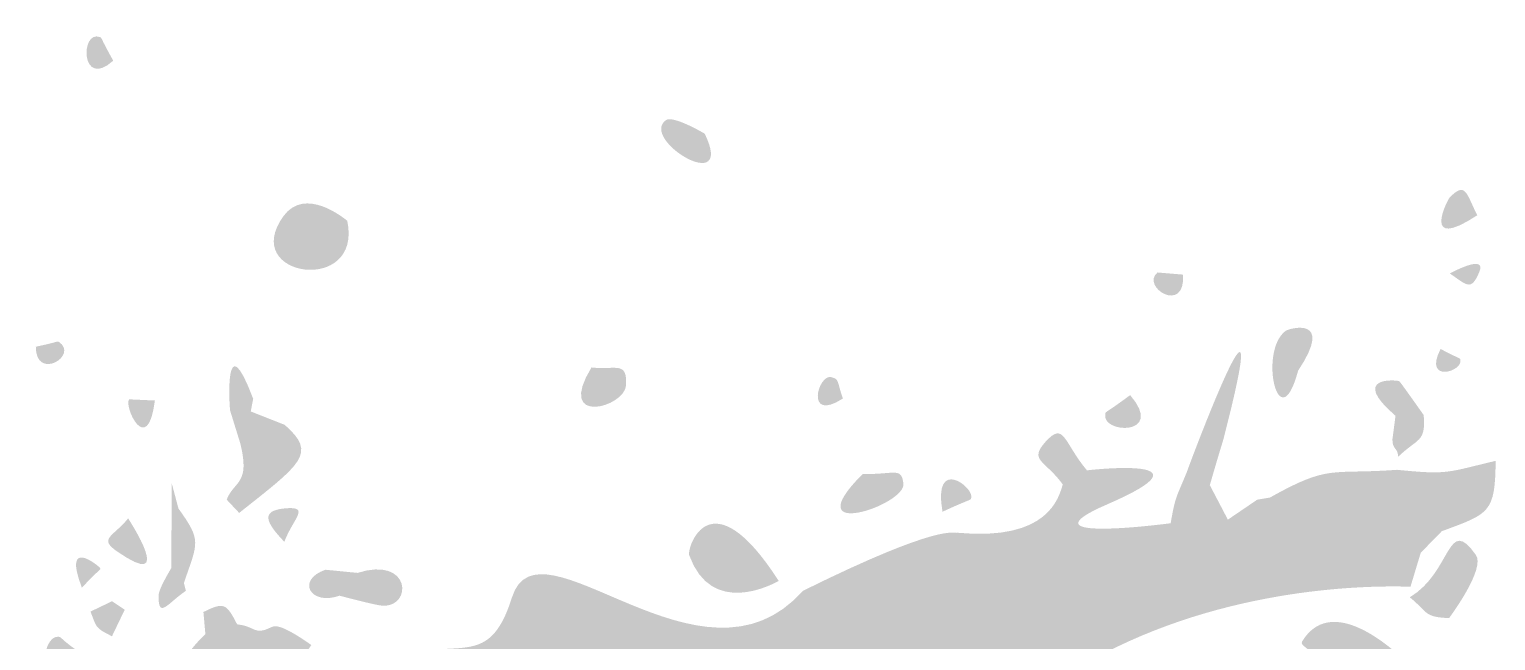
# Model space of a CAD drawing. Header units: millimetres. Extents: x 554 to 734, y 0 to 123.
# Drawn here: x 564.72 to 581.05, y 82.26 to 89.07 of the extents above; entities that cross this region are included whole.
import ezdxf

# ---------------------------------------------------------------- set-up
doc = ezdxf.new("R2010")
doc.units = ezdxf.units.MM

msp = doc.modelspace()

# ---------------------------------------------------------------- hatches: boundary and pattern name
at = {"true_color": 0x080808, "transparency": 33554687}
h = msp.add_hatch(color=18, dxfattribs=at)
edge = h.paths.add_edge_path(flags=0)
edge.add_spline(control_points=[(565.657, 88.723), (565.293, 88.394), (565.287, 89.072), (565.51, 88.986), (565.532, 88.977), (565.51, 88.986), (565.657, 88.723)], knot_values=[0, 0, 0, 0, 1, 1, 1, 2, 2, 2, 2], degree=3, periodic=1)
h = msp.add_hatch(color=18, dxfattribs=at)
edge = h.paths.add_edge_path(flags=0)
edge.add_spline(control_points=[(572.242, 87.91), (572.587, 87.197), (571.515, 87.842), (571.809, 88.06), (571.886, 88.117), (572.211, 87.928), (572.242, 87.91)], knot_values=[0, 0, 0, 0, 1, 1, 1, 2, 2, 2, 2], degree=3, periodic=1)
h = msp.add_hatch(color=18, dxfattribs=at)
edge = h.paths.add_edge_path(flags=0)
edge.add_spline(control_points=[(580.842, 87.001), (580.209, 86.585), (580.512, 87.174), (580.532, 87.195), (580.713, 87.387), (580.721, 87.242), (580.842, 87.001)], knot_values=[0, 0, 0, 0, 1, 1, 1, 2, 2, 2, 2], degree=3, periodic=1)
h = msp.add_hatch(color=18, dxfattribs=at)
edge = h.paths.add_edge_path(flags=0)
edge.add_spline(control_points=[(568.262, 86.94), (568.442, 86.108), (567.052, 86.307), (567.554, 86.994), (567.792, 87.32), (568.218, 86.976), (568.262, 86.94)], knot_values=[0, 0, 0, 0, 1, 1, 1, 2, 2, 2, 2], degree=3, periodic=1)
h = msp.add_hatch(color=18, dxfattribs=at)
edge = h.paths.add_edge_path(flags=0)
edge.add_spline(control_points=[(577.611, 84.146), (577.622, 84.187), (578.629, 86.876), (578.014, 84.498), (578.003, 84.457), (578.002, 84.469), (577.865, 83.995), (577.865, 83.995), (577.611, 84.146), (577.611, 84.146)], knot_values=[0, 0, 0, 0, 1, 1, 1, 2, 2, 2, 3, 3, 3, 3], degree=3, periodic=1)
h = msp.add_hatch(color=18, dxfattribs=at)
edge = h.paths.add_edge_path(flags=0)
edge.add_spline(control_points=[(580.537, 86.353), (580.56, 86.366), (580.951, 86.576), (580.865, 86.369), (580.773, 86.149), (580.726, 86.225), (580.537, 86.353)], knot_values=[0, 0, 0, 0, 1, 1, 1, 2, 2, 2, 2], degree=3, periodic=1)
h = msp.add_hatch(color=18, dxfattribs=at)
edge = h.paths.add_edge_path(flags=0)
edge.add_spline(control_points=[(577.568, 86.34), (577.593, 85.889), (577.092, 86.205), (577.282, 86.364), (577.282, 86.364), (577.568, 86.34), (577.568, 86.34)], knot_values=[0, 0, 0, 0, 1, 1, 1, 2, 2, 2, 2], degree=3, periodic=1)
h = msp.add_hatch(color=18, dxfattribs=at)
edge = h.paths.add_edge_path(flags=0)
edge.add_spline(control_points=[(578.848, 85.27), (578.636, 84.48), (578.402, 85.487), (578.71, 85.715), (578.74, 85.737), (579.263, 85.894), (578.848, 85.27)], knot_values=[0, 0, 0, 0, 1, 1, 1, 2, 2, 2, 2], degree=3, periodic=1)
h = msp.add_hatch(color=18, dxfattribs=at)
edge = h.paths.add_edge_path(flags=0)
edge.add_spline(control_points=[(567.215, 84.957), (567.215, 84.957), (566.958, 84.827), (566.958, 84.827), (566.953, 84.849), (566.885, 85.834), (567.215, 84.957)], knot_values=[0, 0, 0, 0, 1, 1, 1, 2, 2, 2, 2], degree=3, periodic=1)
h = msp.add_hatch(color=18, dxfattribs=at)
edge = h.paths.add_edge_path(flags=0)
edge.add_spline(control_points=[(564.795, 85.537), (565.052, 85.591), (565.035, 85.603), (565.052, 85.591), (565.278, 85.439), (564.794, 85.15), (564.795, 85.537)], knot_values=[0, 0, 0, 0, 1, 1, 1, 2, 2, 2, 2], degree=3, periodic=1)
h = msp.add_hatch(color=18, dxfattribs=at)
edge = h.paths.add_edge_path(flags=0)
edge.add_spline(control_points=[(570.981, 85.306), (571.254, 85.275), (571.38, 85.384), (571.366, 85.107), (571.353, 84.861), (570.577, 84.649), (570.981, 85.306)], knot_values=[0, 0, 0, 0, 1, 1, 1, 2, 2, 2, 2], degree=3, periodic=1)
h = msp.add_hatch(color=18, dxfattribs=at)
edge = h.paths.add_edge_path(flags=0)
edge.add_spline(control_points=[(580.434, 85.512), (580.653, 85.396), (580.647, 85.415), (580.653, 85.396), (580.695, 85.26), (580.234, 85.125), (580.434, 85.512)], knot_values=[0, 0, 0, 0, 1, 1, 1, 2, 2, 2, 2], degree=3, periodic=1)
h = msp.add_hatch(color=18, dxfattribs=at)
edge = h.paths.add_edge_path(flags=0)
edge.add_spline(control_points=[(573.78, 84.96), (573.356, 84.686), (573.503, 85.236), (573.65, 85.198), (573.744, 85.174), (573.711, 85.155), (573.78, 84.96)], knot_values=[0, 0, 0, 0, 1, 1, 1, 2, 2, 2, 2], degree=3, periodic=1)
h = msp.add_hatch(color=18, dxfattribs=at)
edge = h.paths.add_edge_path(flags=0)
edge.add_spline(control_points=[(579.932, 84.768), (579.412, 85.214), (579.946, 85.167), (579.974, 85.153), (579.986, 85.146), (580.224, 84.806), (580.246, 84.776), (580.246, 84.776), (579.932, 84.768), (579.932, 84.768)], knot_values=[0, 0, 0, 0, 1, 1, 1, 2, 2, 2, 3, 3, 3, 3], degree=3, periodic=1)
h = msp.add_hatch(color=18, dxfattribs=at)
edge = h.paths.add_edge_path(flags=0)
edge.add_spline(control_points=[(566.121, 84.938), (566.038, 84.29), (565.771, 84.878), (565.834, 84.951), (565.834, 84.951), (566.121, 84.938), (566.121, 84.938)], knot_values=[0, 0, 0, 0, 1, 1, 1, 2, 2, 2, 2], degree=3, periodic=1)
for points in [[(567.215, 84.957), (567.188, 84.816), (567.072, 84.459), (566.958, 84.827)], [(568.02, 83.053), (568.376, 83.018), (568.177, 82.764)]]:
    msp.add_hatch(color=18, dxfattribs=at).paths.add_polyline_path(points, flags=0)
h = msp.add_hatch(color=18, dxfattribs=at)
edge = h.paths.add_edge_path(flags=0)
edge.add_spline(control_points=[(576.978, 84.998), (577.378, 84.535), (576.643, 84.566), (576.702, 84.793), (576.709, 84.819), (576.702, 84.793), (576.978, 84.998)], knot_values=[0, 0, 0, 0, 1, 1, 1, 2, 2, 2, 2], degree=3, periodic=1)
h = msp.add_hatch(color=18, dxfattribs=at)
edge = h.paths.add_edge_path(flags=0)
edge.add_spline(control_points=[(567.188, 84.816), (567.188, 84.816), (567.566, 84.667), (567.566, 84.667), (567.323, 84.491), (567.356, 84.477), (567.072, 84.459), (567.072, 84.459), (567.188, 84.816), (567.188, 84.816)], knot_values=[0, 0, 0, 0, 1, 1, 1, 2, 2, 2, 3, 3, 3, 3], degree=3, periodic=1)
h = msp.add_hatch(color=18, dxfattribs=at)
edge = h.paths.add_edge_path(flags=0)
edge.add_spline(control_points=[(579.932, 84.768), (579.932, 84.768), (580.246, 84.776), (580.246, 84.776), (580.27, 84.467), (580.184, 84.525), (579.961, 84.311), (579.959, 84.414), (579.9, 84.387), (579.898, 84.497), (579.898, 84.519), (579.898, 84.497), (579.932, 84.768)], knot_values=[0, 0, 0, 0, 1, 1, 1, 2, 2, 2, 3, 3, 3, 4, 4, 4, 4], degree=3, periodic=1)
h = msp.add_hatch(color=18, dxfattribs=at)
edge = h.paths.add_edge_path(flags=0)
edge.add_spline(control_points=[(567.566, 84.667), (567.929, 84.348), (567.755, 84.238), (567.059, 83.686), (567.059, 83.686), (566.92, 83.834), (566.92, 83.834), (567.003, 84.047), (567.185, 83.999), (567.072, 84.459), (567.356, 84.477), (567.323, 84.491), (567.566, 84.667)], knot_values=[0, 0, 0, 0, 1, 1, 1, 2, 2, 2, 3, 3, 3, 4, 4, 4, 4], degree=3, periodic=1)
h = msp.add_hatch(color=18, dxfattribs=at)
edge = h.paths.add_edge_path(flags=0)
edge.add_spline(control_points=[(576.497, 84.16), (576.497, 84.16), (576.228, 84.003), (576.228, 84.003), (576.034, 84.272), (575.847, 84.267), (576.034, 84.476), (576.246, 84.712), (576.233, 84.476), (576.497, 84.16)], knot_values=[0, 0, 0, 0, 1, 1, 1, 2, 2, 2, 3, 3, 3, 3], degree=3, periodic=1)
h = msp.add_hatch(color=18, dxfattribs=at)
edge = h.paths.add_edge_path(flags=0)
edge.add_spline(control_points=[(581.047, 84.266), (581.042, 83.685), (580.977, 83.678), (580.447, 83.482), (580.424, 83.496), (579.544, 83.951), (580.213, 83.242), (580.213, 83.242), (580.099, 82.864), (580.099, 82.864), (579.818, 82.872), (578.206, 82.913), (576.671, 82.114), (575.943, 81.902), (575.956, 81.927), (575.284, 81.588), (574.813, 81.499), (574.783, 81.557), (574.478, 81.165), (574.324, 81.021), (574.342, 81.047), (574.131, 80.953), (572.745, 81.078), (572.726, 80.999), (572.699, 80.887), (572.599, 80.466), (572.736, 80.42), (572.415, 80.12), (572.163, 80.137), (572.182, 80.144), (571.941, 80.24), (571.916, 80.713), (572.009, 80.711), (571.983, 80.741), (571.951, 80.776), (571.894, 80.84), (571.457, 80.477), (570.9, 80.303), (570.404, 79.434), (570.34, 79.323), (570.038, 78.654), (570.016, 78.615), (569.293, 78.486), (568.884, 78.413), (568.955, 78.161), (568.542, 78.244), (568.542, 78.244), (568.317, 78.664), (568.317, 78.664), (568.25, 79.178), (568.306, 79.18), (568.034, 79.622), (568.034, 79.622), (568.069, 79.943), (568.069, 79.943), (568.307, 80.795), (567.845, 80.755), (567.824, 81.639), (568.06, 81.449), (568.038, 81.457), (568.352, 81.439), (568.352, 81.439), (568.621, 82.021), (568.621, 82.021), (569.45, 82.367), (569.823, 81.873), (570.096, 82.745), (570.398, 83.714), (572.213, 81.551), (573.333, 82.817), (574.885, 83.586), (575.014, 83.452), (575.054, 83.465), (576.072, 83.369), (576.183, 83.859), (576.228, 84.003), (576.228, 84.003), (576.497, 84.16), (576.497, 84.16), (576.532, 84.165), (577.981, 84.327), (576.72, 83.78), (575.722, 83.348), (577.37, 83.563), (577.429, 83.571), (577.764, 83.518), (577.746, 83.519), (578.066, 83.611), (578.066, 83.611), (578.392, 83.833), (578.392, 83.833), (578.392, 83.833), (578.534, 83.857), (578.534, 83.857), (579.2, 84.232), (579.211, 84.111), (579.949, 84.166), (580.521, 84.11), (580.492, 84.134), (581.047, 84.266)], knot_values=[0, 0, 0, 0, 1, 1, 1, 2, 2, 2, 3, 3, 3, 4, 4, 4, 5, 5, 5, 6, 6, 6, 7, 7, 7, 8, 8, 8, 9, 9, 9, 10, 10, 10, 11, 11, 11, 12, 12, 12, 13, 13, 13, 14, 14, 14, 15, 15, 15, 16, 16, 16, 17, 17, 17, 18, 18, 18, 19, 19, 19, 20, 20, 20, 21, 21, 21, 22, 22, 22, 23, 23, 23, 24, 24, 24, 25, 25, 25, 26, 26, 26, 27, 27, 27, 28, 28, 28, 29, 29, 29, 30, 30, 30, 31, 31, 31, 32, 32, 32, 33, 33, 33, 33], degree=3, periodic=1)
h = msp.add_hatch(color=18, dxfattribs=at)
edge = h.paths.add_edge_path(flags=0)
edge.add_spline(control_points=[(574.889, 83.699), (574.776, 84.334), (575.26, 83.961), (575.207, 83.847), (575.195, 83.821), (575.207, 83.847), (574.889, 83.699)], knot_values=[0, 0, 0, 0, 1, 1, 1, 2, 2, 2, 2], degree=3, periodic=1)
h = msp.add_hatch(color=18, dxfattribs=at)
edge = h.paths.add_edge_path(flags=0)
edge.add_spline(control_points=[(573.066, 82.928), (572.993, 82.889), (572.318, 82.523), (572.069, 83.215), (572.041, 83.293), (572.302, 84.119), (573.066, 82.928)], knot_values=[0, 0, 0, 0, 1, 1, 1, 2, 2, 2, 2], degree=3, periodic=1)
h = msp.add_hatch(color=18, dxfattribs=at)
edge = h.paths.add_edge_path(flags=0)
edge.add_spline(control_points=[(574, 84.119), (574.363, 84.113), (574.43, 84.201), (574.454, 84.012), (574.484, 83.772), (573.238, 83.358), (574, 84.119)], knot_values=[0, 0, 0, 0, 1, 1, 1, 2, 2, 2, 2], degree=3, periodic=1)
h = msp.add_hatch(color=18, dxfattribs=at)
edge = h.paths.add_edge_path(flags=0)
edge.add_spline(control_points=[(577.611, 84.146), (577.611, 84.146), (577.865, 83.995), (577.865, 83.995), (577.865, 83.995), (578.066, 83.611), (578.066, 83.611), (577.746, 83.519), (577.764, 83.518), (577.429, 83.571), (577.483, 83.882), (577.49, 83.848), (577.611, 84.146)], knot_values=[0, 0, 0, 0, 1, 1, 1, 2, 2, 2, 3, 3, 3, 4, 4, 4, 4], degree=3, periodic=1)
h = msp.add_hatch(color=18, dxfattribs=at)
edge = h.paths.add_edge_path(flags=0)
edge.add_spline(control_points=[(566.309, 84.014), (566.309, 84.014), (566.383, 83.735), (566.383, 83.735), (566.646, 83.371), (566.597, 83.358), (566.444, 82.906), (566.444, 82.906), (566.303, 83.072), (566.303, 83.072), (566.303, 83.072), (566.309, 84.014), (566.309, 84.014)], knot_values=[0, 0, 0, 0, 1, 1, 1, 2, 2, 2, 3, 3, 3, 4, 4, 4, 4], degree=3, periodic=1)
h = msp.add_hatch(color=18, dxfattribs=at)
edge = h.paths.add_edge_path(flags=0)
edge.add_spline(control_points=[(580.447, 83.482), (580.447, 83.482), (580.213, 83.242), (580.213, 83.242), (579.544, 83.951), (580.424, 83.496), (580.447, 83.482)], knot_values=[0, 0, 0, 0, 1, 1, 1, 2, 2, 2, 2], degree=3, periodic=1)
h = msp.add_hatch(color=18, dxfattribs=at)
edge = h.paths.add_edge_path(flags=0)
edge.add_spline(control_points=[(567.562, 83.364), (567.357, 83.579), (567.29, 83.712), (567.573, 83.737), (567.859, 83.761), (567.657, 83.623), (567.562, 83.364)], knot_values=[0, 0, 0, 0, 1, 1, 1, 2, 2, 2, 2], degree=3, periodic=1)
h = msp.add_hatch(color=18, dxfattribs=at)
edge = h.paths.add_edge_path(flags=0)
edge.add_spline(control_points=[(565.823, 83.625), (565.84, 83.599), (566.362, 82.796), (565.697, 83.259), (565.49, 83.403), (565.658, 83.421), (565.823, 83.625)], knot_values=[0, 0, 0, 0, 1, 1, 1, 2, 2, 2, 2], degree=3, periodic=1)
h = msp.add_hatch(color=18, dxfattribs=at)
edge = h.paths.add_edge_path(flags=0)
edge.add_spline(control_points=[(580.091, 82.746), (580.565, 83.031), (580.505, 83.672), (580.827, 83.218), (580.933, 83.068), (580.565, 82.564), (580.529, 82.515), (580.246, 82.523), (580.292, 82.584), (580.091, 82.746)], knot_values=[0, 0, 0, 0, 1, 1, 1, 2, 2, 2, 3, 3, 3, 3], degree=3, periodic=1)
h = msp.add_hatch(color=18, dxfattribs=at)
edge = h.paths.add_edge_path(flags=0)
edge.add_spline(control_points=[(565.308, 82.853), (565.086, 83.432), (565.501, 83.093), (565.511, 83.071), (565.52, 83.049), (565.511, 83.071), (565.308, 82.853)], knot_values=[0, 0, 0, 0, 1, 1, 1, 2, 2, 2, 2], degree=3, periodic=1)
h = msp.add_hatch(color=18, dxfattribs=at)
edge = h.paths.add_edge_path(flags=0)
edge.add_spline(control_points=[(568.376, 83.018), (568.977, 83.209), (568.989, 82.635), (568.657, 82.652), (568.587, 82.655), (568.215, 82.754), (568.177, 82.764), (568.177, 82.764), (568.376, 83.018), (568.376, 83.018)], knot_values=[0, 0, 0, 0, 1, 1, 1, 2, 2, 2, 3, 3, 3, 3], degree=3, periodic=1)
h = msp.add_hatch(color=18, dxfattribs=at)
edge = h.paths.add_edge_path(flags=0)
edge.add_spline(control_points=[(566.303, 83.072), (566.303, 83.072), (566.444, 82.906), (566.444, 82.906), (566.444, 82.906), (566.466, 82.818), (566.466, 82.818), (566.267, 82.685), (566.159, 82.497), (566.162, 82.758), (566.162, 82.785), (566.163, 82.834), (566.303, 83.072)], knot_values=[0, 0, 0, 0, 1, 1, 1, 2, 2, 2, 3, 3, 3, 4, 4, 4, 4], degree=3, periodic=1)
h = msp.add_hatch(color=18, dxfattribs=at)
edge = h.paths.add_edge_path(flags=0)
edge.add_spline(control_points=[(568.02, 83.053), (568.02, 83.053), (568.177, 82.764), (568.177, 82.764), (567.848, 82.648), (567.691, 82.941), (568.02, 83.053)], knot_values=[0, 0, 0, 0, 1, 1, 1, 2, 2, 2, 2], degree=3, periodic=1)
h = msp.add_hatch(color=18, dxfattribs=at)
edge = h.paths.add_edge_path(flags=0)
edge.add_spline(control_points=[(578.983, 82.11), (579.013, 82.159), (578.862, 82.206), (578.892, 82.254), (579.258, 82.856), (580.053, 82.029), (580.124, 81.955), (579.691, 81.673), (579.668, 81.913), (579.167, 81.897), (579.167, 81.897), (578.983, 82.11), (578.983, 82.11)], knot_values=[0, 0, 0, 0, 1, 1, 1, 2, 2, 2, 3, 3, 3, 4, 4, 4, 4], degree=3, periodic=1)
h = msp.add_hatch(color=18, dxfattribs=at)
edge = h.paths.add_edge_path(flags=0)
edge.add_spline(control_points=[(565.643, 82.702), (565.643, 82.702), (565.785, 82.608), (565.785, 82.608), (565.785, 82.608), (565.643, 82.312), (565.643, 82.312), (565.455, 82.407), (565.476, 82.402), (565.404, 82.587), (565.404, 82.587), (565.643, 82.702), (565.643, 82.702)], knot_values=[0, 0, 0, 0, 1, 1, 1, 2, 2, 2, 3, 3, 3, 4, 4, 4, 4], degree=3, periodic=1)
h = msp.add_hatch(color=18, dxfattribs=at)
edge = h.paths.add_edge_path(flags=0)
edge.add_spline(control_points=[(566.661, 82.582), (566.889, 82.696), (566.917, 82.679), (567.036, 82.445), (566.861, 82.336), (566.886, 82.292), (566.683, 82.335), (566.683, 82.335), (566.661, 82.582), (566.661, 82.582)], knot_values=[0, 0, 0, 0, 1, 1, 1, 2, 2, 2, 3, 3, 3, 3], degree=3, periodic=1)
h = msp.add_hatch(color=18, dxfattribs=at)
edge = h.paths.add_edge_path(flags=0)
edge.add_spline(control_points=[(567.036, 82.445), (567.236, 82.428), (567.224, 82.315), (567.415, 82.412), (567.45, 82.429), (567.513, 82.461), (567.862, 82.215), (567.862, 82.215), (567.765, 82.067), (567.765, 82.067), (567.765, 82.067), (567.402, 81.939), (567.402, 81.939), (567.402, 81.939), (566.995, 81.789), (566.995, 81.789), (565.936, 81.642), (566.646, 82.301), (566.683, 82.335), (566.886, 82.292), (566.861, 82.336), (567.036, 82.445)], knot_values=[0, 0, 0, 0, 1, 1, 1, 2, 2, 2, 3, 3, 3, 4, 4, 4, 5, 5, 5, 6, 6, 6, 7, 7, 7, 7], degree=3, periodic=1)
h = msp.add_hatch(color=18, dxfattribs=at)
edge = h.paths.add_edge_path(flags=0)
edge.add_spline(control_points=[(565.555, 81.963), (564.723, 81.59), (564.854, 82.332), (565.048, 82.307), (565.097, 82.301), (565.062, 82.256), (565.555, 81.963)], knot_values=[0, 0, 0, 0, 1, 1, 1, 2, 2, 2, 2], degree=3, periodic=1)

doc.saveas('drawing.dxf')
